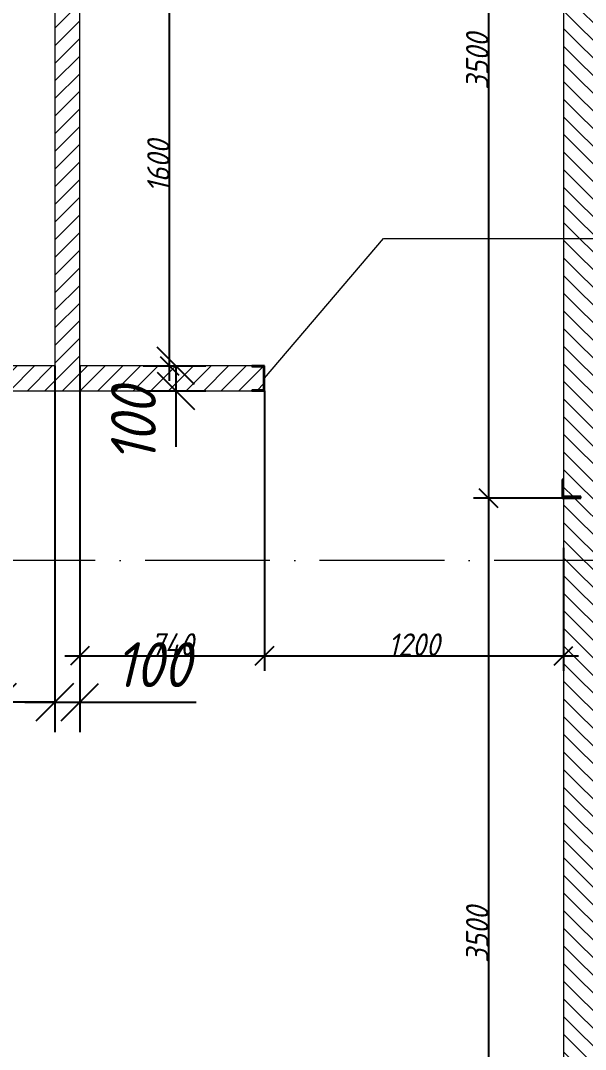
# Model space of a CAD drawing. Header units: millimetres. Extents: x -401725 to 250493, y 305116 to 802890.
# Drawn here: x -159328 to -157063, y 601688 to 605811 of the extents above; entities that cross this region are included whole.
import ezdxf

# ---------------------------------------------------------------- set-up
doc = ezdxf.new("R2010")
doc.units = ezdxf.units.MM
doc.linetypes.add('50_200_ШТРИХ_1Т_ш5_п1_п1_', pattern=[700, 500, -100, 0, -100])
for name, color, linetype, lineweight in [('A-____-____-DIMS', 7, 'Continuous', 9), ('A-GENM-____-IDEN', 7, 'Continuous', 9), ('A-GENM-____-MCUT', 7, 'Continuous', 25), ('A-GENM-____-OTLN-1', 7, 'Continuous', 25), ('A-WALL-FNSH-MCUT-1', 7, 'Continuous', 9), ('S-GRID-____-OTLN-1', 7, '50_200_ШТРИХ_1Т_ш5_п1_п1_', 9)]:
    doc.layers.add(name, color=color, linetype=linetype, lineweight=lineweight)
for name, color, linetype, lineweight, true_color in [('A-WALL-____-MCUT-4', 7, 'Continuous', 13, 0x000000), ('A-WALL-____-PATT-3', 9, 'Continuous', 9, 0x808080), ('A-WALL-____-PATT-4', 9, 'Continuous', 9, 0x808080)]:
    doc.layers.add(name, color=color, linetype=linetype, lineweight=lineweight, true_color=true_color)
doc.styles.add('ISOCPEUR_I_10', font='isocpeui.ttf', dxfattribs={"width": 0.9, "height": 180})
doc.styles.add('ISOCPEUR_I_7', font='isocpeui.ttf', dxfattribs={"width": 0.9, "height": 90})
doc.dimstyles.new('ISO-1_8_0_9К_СРЕДНИЙ_Кладочные_2', dxfattribs={"dimscale": 304.8, "dimtxt": 89.638306, "dimasz": 0.246063, "dimexe": 0.19685, "dimexo": 0, "dimgap": 0, "dimtad": 1, "dimdec": 3, "dimrnd": 0.001, "dimdsep": 46, "dimtxsty": 'ISOCPEUR_I_7', "dimblk1": 'OBLIQUE', "dimblk2": 'OBLIQUE', "dimsah": 1, "dimcen": 0.09, "dimdle": 0.19685, "dimazin": 0, "dimtfac": 1, "dimtdec": 4, "dimtix": 1, "dimtmove": 1, "dimatfit": 3, "dimfxl": 1, "dimtvp": 1, "dimtolj": 1, "dimtzin": 0, "dimarcsym": 2})
doc.dimstyles.new('ISO-1_8_0_9К_СРЕДНИЙ_Кладочные_3', dxfattribs={"dimscale": 304.8, "dimtxt": 179.276612, "dimasz": 0.492126, "dimexe": 0.393701, "dimexo": 0, "dimgap": 0, "dimtad": 1, "dimdec": 3, "dimrnd": 0.001, "dimdsep": 46, "dimtxsty": 'ISOCPEUR_I_10', "dimblk1": 'OBLIQUE', "dimblk2": 'OBLIQUE', "dimsah": 1, "dimcen": 0.09, "dimdle": 0.393701, "dimazin": 0, "dimtfac": 1, "dimtdec": 4, "dimtix": 1, "dimtmove": 0, "dimatfit": 3, "dimfxl": 1, "dimtvp": 1, "dimtolj": 1, "dimtzin": 0, "dimarcsym": 2})
pattern_1 = [(45, (-175000.736, 544716.51), (-35.35534, 35.35534), [])]

# ---------------------------------------------------------------- blocks, each defined once
blk = doc.blocks.new('Фахверк_СКБ_Уголок - 200_3600-27915153-АР1_Кладочный план 1 этажа в осях 1-64_Ю-ЯЯ')
at = {"layer": 'A-GENM-____-MCUT'}
for p, q in [((125, 156), (50, 156)), ((50, 156), (50, 150)), ((50, 150), (119, 150)), ((119, 150), (119, 81)), ((125, 81), (125, 156)), ((119, 81), (125, 81)), ((125, 19), (119, 19)), ((119, 19), (119, -50)), ((125, -56), (125, 19)), ((119, -50), (50, -50)), ((50, -50), (50, -56)), ((50, -56), (125, -56))]:
    blk.add_line(p, q, dxfattribs=at)
blk = doc.blocks.new('154_Фахверк_СКБ_Швеллер - Тип_100_4010-27789772-АР1_Кладочный план 1 этажа в осях 1-64_Ю-ЯЯ')
at = {"layer": 'A-GENM-____-MCUT'}
for p, q in [((175, 50), (125, 50)), ((125, 50), (125, -50)), ((128, 47), (175, 47)), ((128, -47), (128, 47)), ((175, 47), (175, 50)), ((125, -50), (175, -50)), ((175, -47), (128, -47)), ((175, -50), (175, -47))]:
    blk.add_line(p, q, dxfattribs=at)
blk = doc.blocks.new('_Oblique')
at = {"color": 0, "linetype": 'ByBlock', "lineweight": -2}
blk.add_line((-0.5, -0.5), (0.5, 0.5), dxfattribs=at)
blk = doc.blocks.new('*D12344')
at = {"layer": 'A-____-____-DIMS', "color": 0, "lineweight": -2, "transparency": 16777216}
for p, q in [((-157451.9, 607457.6), (-157451.9, 603837.6)), ((-157150.7, 607397.6), (-157511.9, 607397.6)), ((-157156.7, 603897.6), (-157511.9, 603897.6))]:
    blk.add_line(p, q, dxfattribs=at)
at = {"layer": 'Defpoints', "color": 0, "transparency": 16777216}
for p in [(-157150.7, 607397.6), (-157451.9, 603897.6), (-157156.7, 603897.6)]:
    blk.add_point(p, dxfattribs=at)
at = {"layer": 'A-____-____-DIMS', "color": 0, "lineweight": -2, "transparency": 16777216, "xscale": 75, "yscale": 75, "zscale": 75}
for p, rotation in [((-157451.9, 607397.6), 90), ((-157451.9, 603897.6), 270)]:
    blk.add_blockref('_Oblique', p, dxfattribs=dict(at, rotation=rotation))
at = {"layer": 'A-____-____-DIMS', "color": 0, "transparency": 16777216, "insert": (-157496.9, 605647.6), "char_height": 90, "width": 546.104, "attachment_point": 5, "rotation": 90, "style": 'ISOCPEUR_I_7'}
blk.add_mtext('\\A1;3500', dxfattribs=at)
blk = doc.blocks.new('*D12345')
at = {"layer": 'A-____-____-DIMS', "color": 0, "lineweight": -2, "transparency": 16777216}
for p, q in [((-157451.9, 603957.6), (-157451.9, 600337.6)), ((-157156.7, 603897.6), (-157511.9, 603897.6)), ((-157150.7, 600397.6), (-157511.9, 600397.6))]:
    blk.add_line(p, q, dxfattribs=at)
at = {"layer": 'Defpoints', "color": 0, "transparency": 16777216}
for p in [(-157156.7, 603897.6), (-157451.9, 600397.6), (-157150.7, 600397.6)]:
    blk.add_point(p, dxfattribs=at)
at = {"layer": 'A-____-____-DIMS', "color": 0, "lineweight": -2, "transparency": 16777216, "xscale": 75, "yscale": 75, "zscale": 75}
for p, rotation in [((-157451.9, 603897.6), 90), ((-157451.9, 600397.6), 270)]:
    blk.add_blockref('_Oblique', p, dxfattribs=dict(at, rotation=rotation))
at = {"layer": 'A-____-____-DIMS', "color": 0, "transparency": 16777216, "insert": (-157496.9, 602147.6), "char_height": 90, "width": 546.104, "attachment_point": 5, "rotation": 90, "style": 'ISOCPEUR_I_7'}
blk.add_mtext('\\A1;3500', dxfattribs=at)
blk = doc.blocks.new('*D12479')
at = {"layer": 'A-____-____-DIMS', "color": 0, "lineweight": -2, "transparency": 16777216}
for p, q in [((-159420.7, 604777.6), (-159420.7, 602959.8)), ((-159190.7, 604427.6), (-159190.7, 602959.8)), ((-159420.7, 603079.8), (-159966.3, 603079.8)), ((-159190.7, 603079.8), (-159540.7, 603079.8))]:
    blk.add_line(p, q, dxfattribs=at)
at = {"layer": 'Defpoints', "color": 0, "transparency": 16777216}
for p in [(-159420.7, 604777.6), (-159190.7, 604427.6), (-159190.7, 603079.8)]:
    blk.add_point(p, dxfattribs=at)
at = {"layer": 'A-____-____-DIMS', "color": 0, "lineweight": -2, "transparency": 16777216, "xscale": 150, "yscale": 150, "zscale": 150, "rotation": 180}
blk.add_blockref('_Oblique', (-159420.7, 603079.8), dxfattribs=at)
at = {"layer": 'A-____-____-DIMS', "color": 0, "lineweight": -2, "transparency": 16777216, "xscale": 150, "yscale": 150, "zscale": 150}
blk.add_blockref('_Oblique', (-159190.7, 603079.8), dxfattribs=at)
at = {"layer": 'A-____-____-DIMS', "color": 0, "transparency": 16777216, "insert": (-159999, 603319.8), "char_height": 180, "width": 409.578, "attachment_point": 1, "line_spacing_factor": 1.149209, "style": 'ISOCPEUR_I_10'}
blk.add_mtext('\\A1;230', dxfattribs=at)
blk = doc.blocks.new('*D12480')
at = {"layer": 'A-____-____-DIMS', "color": 0, "lineweight": -2, "transparency": 16777216}
for p, q in [((-159190.7, 604427.6), (-159190.7, 602959.8)), ((-159090.7, 604427.6), (-159090.7, 602959.8)), ((-159310.7, 603079.8), (-159090.7, 603079.8)), ((-159090.7, 603079.8), (-158624.7, 603079.8))]:
    blk.add_line(p, q, dxfattribs=at)
at = {"layer": 'Defpoints', "color": 0, "transparency": 16777216}
for p in [(-159190.7, 604427.6), (-159090.7, 604427.6), (-159090.7, 603079.8)]:
    blk.add_point(p, dxfattribs=at)
at = {"layer": 'A-____-____-DIMS', "color": 0, "lineweight": -2, "transparency": 16777216, "xscale": 150, "yscale": 150, "zscale": 150, "rotation": 180}
blk.add_blockref('_Oblique', (-159190.7, 603079.8), dxfattribs=at)
at = {"layer": 'A-____-____-DIMS', "color": 0, "lineweight": -2, "transparency": 16777216, "xscale": 150, "yscale": 150, "zscale": 150}
blk.add_blockref('_Oblique', (-159090.7, 603079.8), dxfattribs=at)
at = {"layer": 'A-____-____-DIMS', "color": 0, "transparency": 16777216, "insert": (-158949.1, 603319.8), "char_height": 180, "width": 368.207, "attachment_point": 1, "line_spacing_factor": 1.149209, "style": 'ISOCPEUR_I_10'}
blk.add_mtext('\\A1;100', dxfattribs=at)
blk = doc.blocks.new('*D12481')
at = {"layer": 'A-____-____-DIMS', "color": 0, "lineweight": -2, "transparency": 16777216}
for p, q in [((-159090.7, 604427.6), (-159090.7, 603205.1)), ((-158350.7, 604327.6), (-158350.7, 603205.1)), ((-159150.7, 603265.1), (-158290.7, 603265.1))]:
    blk.add_line(p, q, dxfattribs=at)
at = {"layer": 'Defpoints', "color": 0, "transparency": 16777216}
for p in [(-159090.7, 604427.6), (-158350.7, 604327.6), (-158350.7, 603265.1)]:
    blk.add_point(p, dxfattribs=at)
at = {"layer": 'A-____-____-DIMS', "color": 0, "lineweight": -2, "transparency": 16777216, "xscale": 75, "yscale": 75, "zscale": 75, "rotation": 180}
blk.add_blockref('_Oblique', (-159090.7, 603265.1), dxfattribs=at)
at = {"layer": 'A-____-____-DIMS', "color": 0, "lineweight": -2, "transparency": 16777216, "xscale": 75, "yscale": 75, "zscale": 75}
blk.add_blockref('_Oblique', (-158350.7, 603265.1), dxfattribs=at)
at = {"layer": 'A-____-____-DIMS', "color": 0, "transparency": 16777216, "insert": (-158720.7, 603310.7), "char_height": 90, "width": 426.127, "attachment_point": 5, "style": 'ISOCPEUR_I_7'}
blk.add_mtext('\\A1;740', dxfattribs=at)
blk = doc.blocks.new('*D12482')
at = {"layer": 'A-____-____-DIMS', "color": 0, "lineweight": -2, "transparency": 16777216}
for p, q in [((-158350.7, 604327.6), (-158350.7, 603205.1)), ((-157150.7, 603697.6), (-157150.7, 603205.1)), ((-158410.7, 603265.1), (-157090.7, 603265.1))]:
    blk.add_line(p, q, dxfattribs=at)
at = {"layer": 'Defpoints', "color": 0, "transparency": 16777216}
for p in [(-158350.7, 604327.6), (-157150.7, 603697.6), (-157150.7, 603265.1)]:
    blk.add_point(p, dxfattribs=at)
at = {"layer": 'A-____-____-DIMS', "color": 0, "lineweight": -2, "transparency": 16777216, "xscale": 75, "yscale": 75, "zscale": 75, "rotation": 180}
blk.add_blockref('_Oblique', (-158350.7, 603265.1), dxfattribs=at)
at = {"layer": 'A-____-____-DIMS', "color": 0, "lineweight": -2, "transparency": 16777216, "xscale": 75, "yscale": 75, "zscale": 75}
blk.add_blockref('_Oblique', (-157150.7, 603265.1), dxfattribs=at)
at = {"layer": 'A-____-____-DIMS', "color": 0, "transparency": 16777216, "insert": (-157750.7, 603310.1), "char_height": 90, "width": 504.733, "attachment_point": 5, "style": 'ISOCPEUR_I_7'}
blk.add_mtext('\\A1;1200', dxfattribs=at)
blk = doc.blocks.new('*D12488')
at = {"layer": 'A-____-____-DIMS', "color": 0, "lineweight": -2, "transparency": 16777216}
for p, q in [((-158836.5, 604427.6), (-158585.4, 604427.6)), ((-158705.4, 604427.6), (-158705.4, 604207.6)), ((-158836.5, 604327.6), (-158585.4, 604327.6)), ((-158705.4, 604327.6), (-158705.4, 604102.8))]:
    blk.add_line(p, q, dxfattribs=at)
at = {"layer": 'Defpoints', "color": 0, "transparency": 16777216}
for p in [(-158836.5, 604427.6), (-158705.4, 604427.6), (-158836.5, 604327.6)]:
    blk.add_point(p, dxfattribs=at)
at = {"layer": 'A-____-____-DIMS', "color": 0, "lineweight": -2, "transparency": 16777216, "xscale": 150, "yscale": 150, "zscale": 150}
for p, rotation in [((-158705.4, 604427.6), 90), ((-158705.4, 604327.6), 270)]:
    blk.add_blockref('_Oblique', p, dxfattribs=dict(at, rotation=rotation))
at = {"layer": 'A-____-____-DIMS', "color": 0, "transparency": 16777216, "insert": (-158965.6, 604038.7), "char_height": 180, "width": 368.207, "attachment_point": 1, "rotation": 90, "line_spacing_factor": 1.149209, "style": 'ISOCPEUR_I_10'}
blk.add_mtext('\\A1;100', dxfattribs=at)
blk = doc.blocks.new('*D12489')
at = {"layer": 'A-____-____-DIMS', "color": 0, "lineweight": -2, "transparency": 16777216}
for p, q in [((-158730.5, 604367.6), (-158730.5, 606087.6)), ((-159040.7, 606027.6), (-158670.5, 606027.6)), ((-158836.5, 604427.6), (-158670.5, 604427.6))]:
    blk.add_line(p, q, dxfattribs=at)
at = {"layer": 'Defpoints', "color": 0, "transparency": 16777216}
for p in [(-159040.7, 606027.6), (-158730.5, 606027.6), (-158836.5, 604427.6)]:
    blk.add_point(p, dxfattribs=at)
at = {"layer": 'A-____-____-DIMS', "color": 0, "lineweight": -2, "transparency": 16777216, "xscale": 75, "yscale": 75, "zscale": 75}
for p, rotation in [((-158730.5, 606027.6), 90), ((-158730.5, 604427.6), 270)]:
    blk.add_blockref('_Oblique', p, dxfattribs=dict(at, rotation=rotation))
at = {"layer": 'A-____-____-DIMS', "color": 0, "transparency": 16777216, "insert": (-158775.5, 605227.6), "char_height": 90, "width": 504.733, "attachment_point": 5, "rotation": 90, "style": 'ISOCPEUR_I_7'}
blk.add_mtext('\\A1;1600', dxfattribs=at)

msp = doc.modelspace()

# ---------------------------------------------------------------- hatches: boundary and pattern name
at = {"layer": 'A-WALL-____-PATT-3'}
h = msp.add_hatch(dxfattribs=at)
h.set_pattern_fill('FP_6', color=256, style=0, pattern_type=2)
h.set_pattern_definition([(135, (-175000.736, 544716.51), (-35.35534, -35.35534), [])])
h.paths.add_polyline_path([(-156950.7357, 600397.5526), (-156950.7357, 603897.5526), (-157019.7357, 603897.5526), (-157019.7357, 603903.5526), (-156950.7357, 603903.5526), (-156950.7357, 607397.5526), (-157150.7357, 607397.5526), (-157150.7357, 603903.5526), (-157081.7357, 603903.5526), (-157081.7357, 603897.5526), (-157150.7357, 603897.5526), (-157150.7357, 600397.5526)], flags=0)
at = {"layer": 'A-WALL-____-PATT-4'}
h = msp.add_hatch(dxfattribs=at)
h.set_pattern_fill('FP_5', color=256, style=0, pattern_type=2)
h.set_pattern_definition(pattern_1)
h.paths.add_polyline_path([(-159108.1003, 604427.5526), (-159090.7357, 604427.5526), (-159090.7357, 605977.5526), (-159093.7357, 605977.5526), (-159093.7357, 606024.5526), (-159187.7357, 606024.5526), (-159187.7357, 605977.5526), (-159190.7357, 605977.5526), (-159190.7357, 604427.5526)], flags=0)
h.paths.add_polyline_path([(-159187.7357, 606027.5526), (-159090.7357, 606027.5526), (-159090.7357, 607697.5526), (-159190.7357, 607697.5526), (-159190.7357, 606027.5526)], flags=0)
h = msp.add_hatch(dxfattribs=at)
h.set_pattern_fill('FP_5', color=256, style=0, pattern_type=2)
h.set_pattern_definition(pattern_1)
h.paths.add_polyline_path([(-159108.1003, 604327.5526), (-158400.7357, 604327.5526), (-158400.7357, 604330.5526), (-158353.7357, 604330.5526), (-158353.7357, 604424.5526), (-158400.7357, 604424.5526), (-158400.7357, 604427.5526), (-161250.7357, 604427.5526), (-161250.7357, 604327.5526), (-160875.5646, 604327.5526)], flags=0)

# ---------------------------------------------------------------- linework, layer by layer
at = {"layer": 'A-GENM-____-IDEN'}
for p, q in [((-158350.7357, 604377.5526), (-157873.1338, 604937.2212)), ((-157873.1338, 604937.2212), (-156838.4707, 604937.2212))]:
    msp.add_line(p, q, dxfattribs=at)
at = {"layer": 'A-WALL-____-MCUT-4'}
for p, q in [((-157150.7357, 607397.5526), (-157150.7357, 603972.5526)), ((-157150.7357, 603897.5526), (-157150.7357, 600397.5526))]:
    msp.add_line(p, q, dxfattribs=at)
at = {"layer": 'A-WALL-FNSH-MCUT-1'}
for p, q in [((-159190.7357, 605977.5526), (-159190.7357, 604427.5526)), ((-159090.7357, 604427.5526), (-159090.7357, 605977.5526)), ((-159190.7357, 604427.5526), (-161250.7357, 604427.5526)), ((-158400.7357, 604427.5526), (-159090.7357, 604427.5526)), ((-161250.7357, 604327.5526), (-158400.7357, 604327.5526))]:
    msp.add_line(p, q, dxfattribs=at)
at = {"layer": 'S-GRID-____-OTLN-1'}
msp.add_line((-99520.6953, 603647.5526), (-179669.5059, 603647.5526), dxfattribs=at)

# ---------------------------------------------------------------- block references
at = {"layer": 'A-GENM-____-OTLN-1'}
for name, p, rotation in [('154_Фахверк_СКБ_Швеллер - Тип_100_4010-27789772-АР1_Кладочный план 1 этажа в осях 1-64_Ю-ЯЯ', (-158225.7357, 604377.5526), 180), ('Фахверк_СКБ_Уголок - 200_3600-27915153-АР1_Кладочный план 1 этажа в осях 1-64_Ю-ЯЯ', (-157100.7357, 604022.5526), 269.9999999999999)]:
    msp.add_blockref(name, p, dxfattribs=dict(at, rotation=rotation))

# ---------------------------------------------------------------- dimensions: what is measured, and where the dimension line sits
at = {"layer": 'A-____-____-DIMS'}
for base, p1, p2, override, picture, middle in [((-157451.9103, 603897.5526), (-157150.7357, 607397.5526), (-157156.7357, 603897.5526), {"dimpost": '<>', "dimfxl": 3500.005143}, '*D12344', (-157496.9103, 605647.5526)), ((-158730.4797, 606027.5526), (-158836.5457, 604427.5526), (-159040.7357, 606027.5526), {"dimpost": '<>', "dimfxl": 1612.976614}, '*D12489', (-158775.4797, 605227.5526)), ((-157451.9103, 600397.5526), (-157156.7357, 603897.5526), (-157150.7357, 600397.5526), {"dimpost": '<>', "dimfxl": 3500.005143}, '*D12345', (-157496.9103, 602147.5526))]:
    dim = msp.add_linear_dim(base=base, p1=p1, p2=p2, angle=90, dimstyle='ISO-1_8_0_9К_СРЕДНИЙ_Кладочные_2', override=override, dxfattribs=at)
    dim.commit()
    dim.dimension.update_dxf_attribs({"geometry": picture, "text_midpoint": middle})
for base, p1, p2, override, picture, middle in [((-159190.7357, 603079.782), (-159420.7357, 604777.5526), (-159190.7357, 604427.5526), {"dimpost": '<>', "dimfxl": 418.807832}, '*D12479', (-159794.2448, 603079.782)), ((-159090.7357, 603079.782), (-159190.7357, 604427.5526), (-159090.7357, 604427.5526), {"dimpost": '<>', "dimfxl": 100}, '*D12480', (-158764.9902, 603079.782))]:
    dim = msp.add_linear_dim(base=base, p1=p1, p2=p2, dimstyle='ISO-1_8_0_9К_СРЕДНИЙ_Кладочные_3', override=override, dxfattribs=at)
    dim.commit()
    dim.dimension.update_dxf_attribs({"geometry": picture, "text_midpoint": middle, "dimtype": 160})
dim = msp.add_linear_dim(base=(-158705.3645, 604427.5526), p1=(-158836.5457, 604327.5526), p2=(-158836.5457, 604427.5526), angle=90, dimstyle='ISO-1_8_0_9К_СРЕДНИЙ_Кладочные_3', override={"dimpost": '<>', "dimfxl": 100}, dxfattribs=at)
dim.commit()
dim.dimension.update_dxf_attribs({"geometry": '*D12488', "text_midpoint": (-158845.6417, 604102.8004), "dimtype": 160, "text_rotation": 90})
for base, p1, p2, override, picture, middle in [((-158350.7357, 603265.1178), (-159090.7357, 604427.5526), (-158350.7357, 604327.5526), {"dimpost": '<>', "dimfxl": 746.726188}, '*D12481', (-158720.7357, 603310.6973)), ((-157150.7357, 603265.1178), (-158350.7357, 604327.5526), (-157150.7357, 603697.5526), {"dimpost": '<>', "dimfxl": 1355.32284}, '*D12482', (-157750.7357, 603310.1178))]:
    dim = msp.add_linear_dim(base=base, p1=p1, p2=p2, dimstyle='ISO-1_8_0_9К_СРЕДНИЙ_Кладочные_2', override=override, dxfattribs=at)
    dim.commit()
    dim.dimension.update_dxf_attribs({"geometry": picture, "text_midpoint": middle})

doc.saveas('drawing.dxf')
